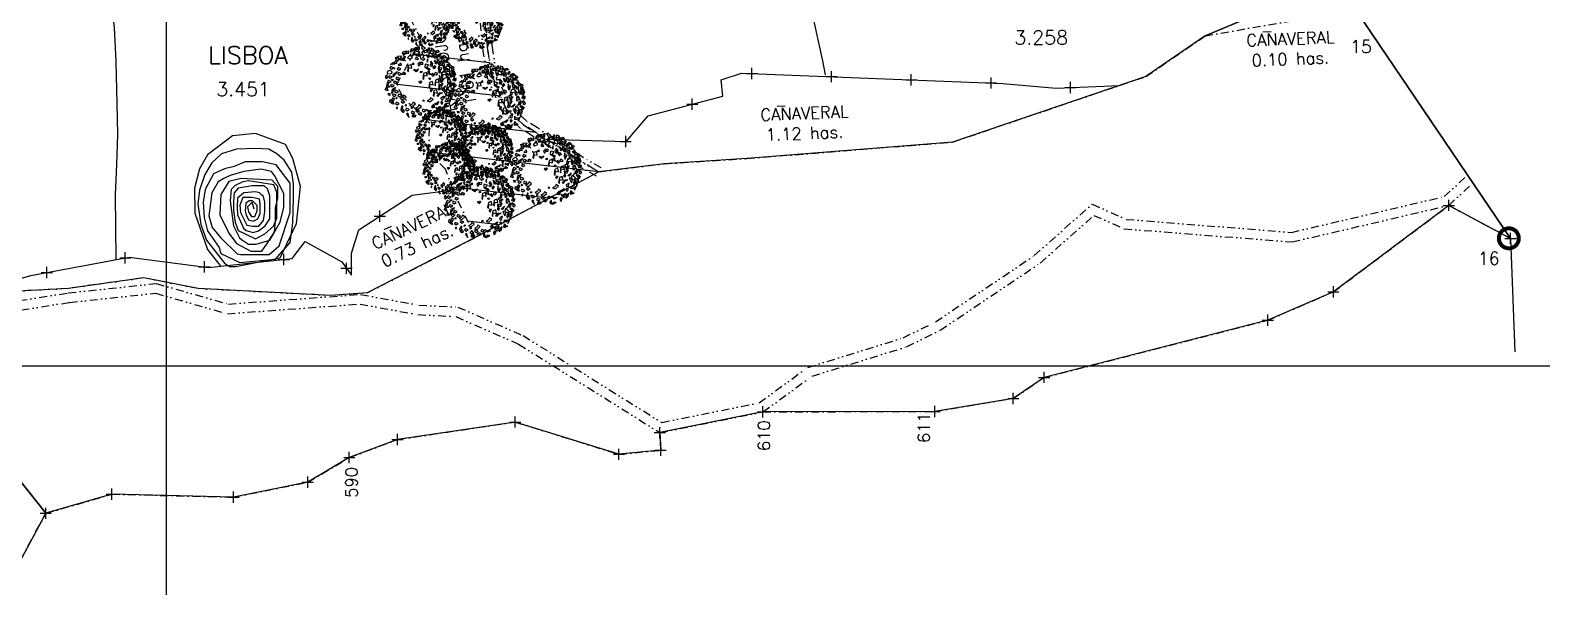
# Model space of a CAD drawing. Extents: x 14987 to 28539, y 5455 to 9112.
# Drawn here: x 26610 to 27557, y 5959 to 6307 of the extents above; entities that cross this region are included whole.
import ezdxf
from ezdxf.enums import TextEntityAlignment as Align

# ---------------------------------------------------------------- set-up
doc = ezdxf.new("R2010")
doc.units = 0
doc.header["$LTSCALE"] = 10
doc.header["$MEASUREMENT"] = 0
doc.header["$PDMODE"] = 2
doc.header["$PDSIZE"] = 3.5
doc.linetypes.add('DASHDOT', pattern=[1, 0.5, -0.25, 0, -0.25])
doc.linetypes.add('DIVIDE', pattern=[1.25, 0.5, -0.25, 0, -0.25, 0, -0.25])
for name, color, linetype in [('ARBOL4', 76, 'Continuous'), ('AREA', 2, 'Continuous'), ('CANO', 5, 'DIVIDE'), ('CERCO', 2, 'Continuous'), ('COORD', 8, 'Continuous'), ('DIV-', 5, 'Continuous'), ('HOJA', 8, 'Continuous'), ('MOJON', 2, 'Continuous'), ('PUA', 1, 'Continuous'), ('R', 1, 'Continuous'), ('r-100', 6, 'Continuous'), ('R-100B', 6, 'Continuous'), ('R60', 2, 'Continuous'), ('RASTROJO', 2, 'DASHDOT')]:
    doc.layers.add(name, color=color, linetype=linetype)
doc.styles.add('textstyle3', font='romans', dxfattribs={"width": 0.8})
doc.styles.add('textstyle4', font='')
doc.styles.get('textstyle4').set_extended_font_data('simplex')

# ---------------------------------------------------------------- blocks, each defined once
blk = doc.blocks.new('DEC1')
for points in [[(-22.482173, 47.292998), (-22.915303, 48.664658), (-25.556323, 50.836408), (-20.701343, 52.081818), (-20.707443, 47.864548)], [(-17.825703, 50.144688), (-15.340965, 55.637398), (-11.893769, 55.475018), (-12.802246, 52.160138), (-14.540878, 53.429518), (-15.347061, 51.420148), (-14.679306, 50.283108)], [(-12.70607, 49.248398), (-13.313744, 45.632738), (-10.937401, 45.602688), (-9.258873, 49.086028)], [(-10.286347, 57.002498), (-6.636353, 53.173978), (-4.977264, 55.300948), (-2.322731, 54.024758), (-2.654549, 58.704078), (-5.640907, 57.002498)], [(-2.654549, 51.047028), (-4.645447, 48.494678), (-3.318176, 45.091538), (-1.990913, 46.793108)], [(2.096443, 60.253408), (0.995445, 56.151728), (3.318161, 54.875548), (7.299967, 55.726328)], [(2.654526, 51.897798), (6.304517, 49.345458), (10.949967, 51.047028), (8.959067, 52.748598), (6.304517, 51.897798)], [(13.272677, 57.002498), (10.949967, 55.726328), (12.609047, 54.024758), (14.268137, 54.875548)], [(16.259037, 52.323198), (16.922667, 53.599378), (16.590857, 57.002498), (20.904477, 54.450148), (17.918117, 51.472418)], [(21.568117, 51.047028), (27.209017, 53.173978), (29.531737, 50.621628), (26.545377, 48.920058), (26.213557, 51.047028), (24.222657, 50.196248), (23.890837, 48.920058)], [(-44.561383, 31.831348), (-39.273253, 31.705098), (-39.604093, 34.382268), (-36.824663, 35.356908), (-40.368063, 38.431048), (-41.276543, 35.116178)], [(-42.472623, 24.672728), (-44.131713, 23.396548), (-42.804433, 22.971158)], [(-38.104163, 42.886048), (-35.982343, 39.207198), (-33.437553, 39.947208), (-31.223573, 43.364378)], [(-32.518103, 32.329788), (-36.831723, 28.075868), (-31.854473, 28.926648)], [(-31.801213, 37.372358), (-27.415503, 38.148518), (-25.333863, 42.636518), (-27.944843, 42.431948), (-29.220293, 39.953298)], [(-27.902623, 48.490098), (-28.642653, 45.945318), (-26.266303, 45.915268), (-25.694743, 47.690008)], [(-22.563583, 30.628218), (-22.563583, 28.501248), (-21.568133, 29.352038)], [(-17.061733, 46.095918), (-21.688173, 40.867878), (-18.577893, 39.165388), (-13.789101, 40.946228), (-14.889992, 43.454908), (-16.965533, 43.184148)], [(-12.277245, 32.755178), (-14.599968, 30.628218), (-13.604515, 29.777438), (-11.2818, 30.628218)], [(-7.299988, 42.539188), (-9.290886, 39.136068), (-5.640907, 37.859878), (-3.981812, 39.136068)], [(-1.990913, 33.180578), (-4.977264, 30.628218), (-3.318176, 27.225088), (-0.99546, 30.202838)], [(2.322716, 47.218508), (-1.327278, 43.815368), (-0.66365, 40.412228), (3.318161, 37.009098), (6.636337, 38.710668), (2.654526, 40.837618), (5.309077, 44.666158)], [(6.636337, 30.628218), (6.304517, 25.523518), (13.272677, 21.269598), (14.931767, 22.120378), (9.290877, 25.098128), (12.277227, 29.352038)], [(10.949967, 39.136068), (9.622697, 36.158308), (10.618147, 33.605958), (10.949967, 36.158308)], [(19.245397, 47.643888), (12.277227, 47.218508), (13.272677, 43.815368), (17.918117, 41.688418), (18.913577, 44.240768), (17.254487, 45.516938)], [(15.927217, 35.307528), (16.922667, 29.777438), (14.268137, 28.075868), (17.918117, 26.799688), (19.245397, 31.479008)], [(21.568117, 28.075868), (20.240847, 25.098128), (22.231747, 24.247348), (23.890837, 25.948898)], [(24.554477, 46.793108), (21.568117, 44.666158), (23.227197, 42.964588), (26.877177, 44.240768)], [(23.890837, 30.202838), (21.568117, 37.009098), (25.218107, 32.329788)], [(25.549927, 37.859878), (32.186277, 39.561448), (34.177167, 43.389968), (33.181717, 35.307528), (29.199917, 34.882128)], [(31.522627, 48.069288), (29.863537, 46.367708), (28.536287, 43.389968), (32.186277, 45.516938)], [(29.531737, 34.031358), (28.536287, 31.053608), (36.499887, 31.479008), (33.181717, 34.456738)], [(29.863537, 27.650488), (28.536287, 22.971158), (30.527177, 17.441068), (32.186277, 20.418808), (29.863537, 22.120378)], [(35.504437, 27.650488), (36.168077, 22.120378), (39.154437, 21.694998), (40.813507, 23.821948)], [(36.831707, 44.240768), (35.836257, 42.539188), (37.163527, 41.263018), (40.481707, 41.688418)], [(37.495347, 38.285278), (35.836257, 35.732928), (38.158977, 34.031358), (41.477157, 34.031358), (38.158977, 35.307528)], [(40.813507, 40.412228), (40.481707, 39.136068), (42.804427, 37.434478), (45.458957, 37.859878)], [(44.795317, 26.374298), (42.804427, 28.075868), (42.472607, 29.777438), (43.799877, 31.053608), (46.454417, 29.352038)], [(49.772577, 26.799688), (48.445307, 25.098128), (50.436227, 23.396548), (53.754397, 25.523518)], [(-52.427143, -0.850769), (-55.081683, 0.4254), (-56.077133, -5.104706), (-55.081683, -6.380875), (-50.436243, -6.380875), (-51.099873, -5.104706), (-53.754413, -4.253914)], [(-52.427143, 19.568028), (-50.104423, 20.844198), (-46.786243, 17.441068), (-49.108973, 14.888718), (-53.754413, 14.463338), (-54.418043, 17.441068)], [(-48.445333, 5.530108), (-46.786243, 3.828518), (-44.795343, 5.104708)], [(-45.127153, 9.784018), (-44.463523, 14.463338), (-38.490813, 18.717258), (-39.818083, 15.739508)], [(-30.195383, 13.187148), (-28.536293, 17.866458), (-25.218123, 16.164898), (-26.213573, 13.187148), (-27.872663, 14.463338)], [(-5.640907, 20.844198), (-7.963623, 18.291858), (-11.2818, 20.418808), (-11.2818, 22.120378), (-7.963623, 20.844198), (-4.313629, 22.971158)], [(-0.66365, 1.276169), (-2.322731, 0.4254), (-1.327278, -0.425384), (0, 0)], [(-0.66365, 18.717258), (0.663628, 19.142638), (1.659081, 17.441068), (-0.66365, 16.590288)], [(18.581767, 15.739508), (16.922667, 13.187148), (19.245397, 11.060198), (21.236297, 11.910978), (19.577217, 13.612548)], [(29.531737, 7.231658), (31.854457, 4.679318), (32.186277, 0), (35.504437, 3.403137), (33.513537, 9.784018)], [(40.481707, 17.015668), (43.799877, 11.910978), (41.477157, 8.507848), (41.145337, 11.910978)], [(46.454417, 20.844198), (44.463497, 22.120378), (42.472607, 21.269598), (42.804427, 19.568028), (45.458957, 19.142638)], [(46.454417, 6.380878), (46.122607, 4.679318), (43.468057, 5.104708), (43.799877, 7.657058)], [(49.440767, 0.4254), (49.772577, -4.679306), (43.799877, -7.231651), (47.449857, -3.828529)], [(48.777127, 16.164898), (48.445307, 12.761768), (50.768037, 11.060198), (52.095307, 13.187148)], [(51.099847, 20.418808), (52.095307, 16.590288), (56.077117, 13.187148), (54.418027, 17.866458)], [(52.095307, 5.955488), (54.086217, 3.403137), (55.745307, 4.679318), (54.418027, 8.082458)], [(-50.768053, -17.015672), (-50.436243, -19.993412), (-52.427143, -19.568022), (-52.758963, -16.590282)], [(-47.449883, -17.015672), (-46.454433, -9.784004), (-41.145353, -6.806266), (-44.131713, -11.06018)], [(-45.458983, -31.478992), (-46.786243, -26.799672), (-44.463523, -23.396552), (-43.468073, -26.374292), (-44.463523, -28.075852)], [(30.195357, -3.828529), (28.536287, -5.53009), (29.863537, -6.806266)], [(47.118057, -15.739494), (45.127137, -17.866462), (46.122607, -22.120372), (48.445307, -19.568022)], [(50.436227, -9.784004), (51.099847, -13.187141), (53.754397, -13.187141), (55.413487, -10.634796), (53.090757, -11.06018)], [(-28.204473, -43.389972), (-32.518103, -44.240752), (-30.195383, -47.218492), (-26.545393, -46.367702)], [(20.572657, -34.456732), (16.922667, -37.859872), (18.249947, -39.986832), (21.236297, -38.285262)], [(22.563567, -50.621622), (25.218107, -49.770842), (22.563567, -48.069272)], [(24.554477, -39.561442), (23.890837, -40.837612), (27.872647, -44.666142), (34.508987, -42.539172), (32.186277, -40.412222), (27.872647, -41.688402)], [(38.158977, -36.583692), (38.822617, -39.136042), (45.127137, -37.434482)], [(48.113497, -26.799672), (45.127137, -28.501252), (45.458957, -32.755162), (47.118057, -30.202822)], [(-11.2818, -55.300932), (-13.936333, -51.472412), (-10.286347, -51.472412), (-7.963623, -52.323192)], [(9.622697, -56.151712), (6.304517, -54.024762), (8.295417, -52.748592), (8.959067, -53.173982), (12.277227, -53.173982), (12.277227, -51.472412), (15.595407, -51.897802), (14.268137, -54.024762)]]:
    blk.add_lwpolyline(points, close=True)
at = {"style": 'textstyle3', "width": 0.8, "flags": 1}
blk.add_attdef('ESTCODE', (0, 0), '', height=0.7, dxfattribs=at)
blk = doc.blocks.new('A$C3B855193')
for p, q in [((3.91, 4.03), (4.16, 4.03)), ((4.04, 3.91), (4.04, 4.16))]:
    blk.add_line(p, q)
for points in [[(1.36, 6.69), (1.18, 6.59), (1.15, 6.73), (1.33, 6.83)], [(2.34, 7.24), (2.35, 7.44), (1.97, 7.36), (1.92, 7.26), (2.05, 6.96), (2.11, 7.04), (2.09, 7.23)], [(2.86, 7.16), (2.8, 7.01), (2.93, 6.92)], [(3.22, 7.07), (3.54, 7.15), (3.97, 6.89), (3.75, 6.89)], [(3.64, 7.8), (3.79, 7.69), (3.66, 7.38), (3.44, 7.46), (3.28, 7.74), (3.45, 7.87)], [(4.24, 7.3), (4.11, 7.38), (4.12, 7.28)], [(5, 6.88), (4.61, 7.04), (4.8, 6.74)], [(4.64, 7.63), (4.78, 7.29), (4.94, 7.39), (5.08, 7.24), (5.17, 7.55), (4.94, 7.51)], [(5.52, 7.52), (5.34, 7.29), (5.46, 7.15), (5.74, 7.1)], [(5.34, 6.97), (5.51, 6.71), (5.85, 6.7), (5.77, 6.87), (5.58, 6.88)], [(6.16, 7.03), (5.97, 7.01), (6.04, 6.85), (6.17, 6.87)], [(6.23, 6.65), (6.3, 6.72), (6.37, 6.94), (6.58, 6.67), (6.31, 6.55)], [(0.93, 5.59), (0.62, 5.73), (0.52, 5.58), (0.71, 5.44)], [(0.58, 5.96), (0.85, 6.17), (1.13, 6.12), (0.96, 5.97), (0.83, 5.99)], [(1.76, 5.49), (1.44, 5.63), (1.35, 5.48), (1.54, 5.34)], [(1.45, 6.48), (1.94, 6.62), (2.27, 6.36), (1.92, 6.43)], [(2.93, 5.95), (2.59, 5.83), (2.51, 5.27), (2.61, 5.19), (2.65, 5.63), (3, 5.56)], [(3.85, 6.21), (4.19, 6.23), (4.17, 5.97), (3.95, 5.96), (3.99, 6.1)], [(5, 4.86), (4.78, 4.93), (4.82, 5.2), (4.93, 5.25), (4.94, 5), (5.18, 4.83)], [(5.16, 6.2), (5.03, 6.14), (5.11, 6.1)], [(5.58, 5.6), (5.38, 5.69), (5.36, 5.61), (5.47, 5.48)], [(6.3, 6.27), (5.84, 6.42), (5.82, 6.18), (6.06, 5.92), (6.19, 6.06), (6.12, 6.19)], [(6.34, 5.55), (6.07, 5.59), (6.09, 5.32), (6.21, 5.25)], [(6.9, 5.07), (6.58, 5.21), (6.39, 5.07), (6.28, 4.73), (6.48, 4.56), (6.5, 4.87), (6.82, 4.81)], [(6.62, 6.08), (6.37, 6.02), (6.44, 5.87), (6.7, 5.86)], [(6.54, 6.43), (6.95, 6.42), (7.04, 6.2), (6.8, 6.17), (6.84, 6.31), (6.69, 6.31), (6.63, 6.24)], [(7.01, 5.49), (6.79, 5.55), (6.61, 5.37), (6.76, 5.33)], [(7.18, 6.14), (7.04, 5.8), (7.22, 5.75), (7.21, 5.55), (7.5, 5.7), (7.31, 5.84)], [(7.21, 5.18), (7.15, 4.87), (7.38, 4.62), (7.43, 4.8), (7.31, 4.94)], [(7.72, 5.44), (7.43, 5.4), (7.42, 5.21), (7.58, 4.98)], [(0.3, 4.54), (0.13, 4.79), (0, 4.56), (0.15, 4.35)], [(0, 3.13), (0.17, 3.41), (0.27, 3.17), (0.28, 3)], [(0.67, 4.04), (0.35, 4.18), (0.25, 4.03), (0.44, 3.89)], [(0.77, 4.57), (0.46, 4.71), (0.36, 4.56), (0.55, 4.42)], [(1, 3.6), (0.68, 3.73), (0.58, 3.59), (0.77, 3.45)], [(1.35, 3.97), (1.04, 4.11), (0.94, 3.97), (1.13, 3.83)], [(1.62, 4.4), (1.31, 4.54), (1.21, 4.4), (1.4, 4.26)], [(1.83, 4.93), (1.51, 5.07), (1.41, 4.93), (1.6, 4.78)], [(3.89, 4), (3.8, 4.09), (3.77, 4), (3.83, 3.93)], [(4.65, 5.08), (4.31, 4.96), (4.23, 4.4), (4.33, 4.32), (4.37, 4.76), (4.72, 4.68)], [(5.01, 4.48), (5.07, 4.41), (4.99, 4.3), (4.87, 4.42)], [(5.3, 4.07), (4.97, 3.95), (4.89, 3.39), (4.99, 3.31), (5.02, 3.75), (5.38, 3.67)], [(5.89, 4.96), (5.65, 5.08), (5.47, 4.88), (5.73, 4.82)], [(5.96, 4.34), (5.63, 4.22), (5.55, 3.66), (5.65, 3.58), (5.68, 4.02), (6.04, 3.95)], [(6.51, 3.88), (6.19, 3.66), (6.01, 3.79), (6.03, 3.52), (6.36, 3.56)], [(6.62, 4.3), (6.4, 4.3), (6.26, 4.17), (6.43, 4.22)], [(6.41, 3.23), (6.78, 3.56), (6.58, 3.2)], [(7.39, 4), (7.17, 4.44), (6.98, 4.28), (6.98, 3.92), (7.17, 3.93), (7.2, 4.07)], [(7.48, 3.64), (7.26, 3.77), (7.2, 3.62), (7.38, 3.42)], [(7.61, 4.32), (7.71, 4.31), (7.91, 4.43), (7.87, 4.08), (7.6, 4.19)], [(7.67, 3.95), (7.96, 3.65), (7.86, 3.43), (7.67, 3.57), (7.8, 3.65), (7.69, 3.76), (7.6, 3.74)], [(7.82, 4.64), (7.68, 4.75), (7.62, 4.6), (7.72, 4.52)], [(0.52, 1.78), (0.56, 2.05), (0.7, 1.96), (0.69, 1.9), (0.78, 1.69), (0.89, 1.74), (0.95, 1.51), (0.78, 1.54)], [(1.23, 2.53), (0.91, 2.67), (0.81, 2.53), (1, 2.39)], [(1.48, 2.94), (1.16, 3.08), (1.06, 2.93), (1.25, 2.79)], [(1.58, 1.6), (1.26, 1.74), (1.17, 1.6), (1.36, 1.45)], [(1.38, 2.19), (1.23, 2.25), (1.18, 2.13)], [(1.85, 2.48), (1.53, 2.62), (1.43, 2.48), (1.62, 2.34)], [(2.07, 2.54), (1.97, 2.32), (1.68, 2.17), (1.99, 2.05), (2.34, 2.35)], [(2.21, 1.79), (1.9, 1.93), (1.8, 1.79), (1.99, 1.64)], [(3.12, 1.73), (3.02, 1.51), (2.73, 1.36), (3.04, 1.24), (3.39, 1.55)], [(4.41, 1.9), (4.26, 1.96), (4.21, 1.84)], [(5.1, 2.24), (5, 2.03), (4.71, 1.88), (5.02, 1.76), (5.37, 2.06)], [(5.34, 3.17), (5.13, 3.21), (5.06, 3), (5.17, 2.9), (5.23, 3.05)], [(5.8, 3.14), (5.47, 3.03), (5.39, 2.47), (5.49, 2.38), (5.52, 2.82), (5.88, 2.75)], [(6.02, 1.81), (5.79, 1.46), (5.51, 1.52), (5.71, 1.63)], [(6.41, 2.78), (6.07, 2.74), (5.78, 2.46), (6.01, 2.44), (6.06, 2.63)], [(6.21, 3.32), (5.98, 3.32), (5.98, 3.17), (6.14, 3.11)], [(6.56, 2.42), (6.23, 2.23), (6.28, 2.03), (6.46, 1.98)], [(6.43, 1.54), (6.46, 1.7), (6.35, 1.8), (6.25, 1.74), (6.29, 1.56)], [(6.81, 2.98), (6.59, 2.96), (6.83, 2.46), (6.93, 2.76)], [(6.74, 1.8), (6.79, 1.97), (6.89, 2.04), (7.01, 1.99), (6.97, 1.77)], [(6.94, 3.33), (7.23, 2.96), (7.53, 2.94), (6.99, 2.78), (6.85, 3.02)], [(7.29, 2.59), (7.09, 2.62), (7.04, 2.43), (7.13, 2.22), (7.12, 2.46)], [(7.75, 3.23), (7.6, 3.29), (7.37, 3.3), (7.61, 3.12)], [(7.52, 2.43), (7.43, 2.42), (7.38, 2.22), (7.48, 2.07)], [(7.65, 2.79), (7.52, 2.81), (7.47, 2.69), (7.59, 2.49)], [(1.23, 1.11), (1.35, 0.96), (1.39, 1.18)], [(1.98, 1.28), (1.88, 1.29), (1.75, 0.93), (2.07, 0.57), (2.14, 0.77), (1.94, 1.01)], [(2.43, 1.39), (2.28, 1.44), (2.23, 1.32)], [(2.71, 0.92), (2.39, 1.06), (2.29, 0.91), (2.48, 0.77)], [(2.55, 0.5), (2.4, 0.38), (2.68, 0.03)], [(3.1, 1.09), (2.95, 1.15), (2.9, 1.03)], [(3.33, 0.59), (3.01, 0.73), (2.91, 0.58), (3.1, 0.44)], [(3.44, 0.13), (3.25, 0.27), (2.99, 0.14), (3.2, 0.1)], [(3.79, 1.44), (3.69, 1.22), (3.4, 1.07), (3.71, 0.95), (4.06, 1.26)], [(3.84, 0.76), (3.53, 0.9), (3.43, 0.76), (3.62, 0.62)], [(4.12, 0.5), (3.93, 0.56), (3.68, 0.39), (3.91, 0.31)], [(4.55, 0.82), (4.24, 0.95), (4.14, 0.81), (4.33, 0.67)], [(4.59, 0.45), (4.39, 0.31), (4.46, 0.14), (4.67, 0.11), (4.58, 0.24)], [(5.21, 0.79), (4.89, 0.63), (4.57, 0.94), (4.88, 0.8)], [(5.51, 1.14), (5.39, 1.12), (5.34, 1.3), (5.52, 1.35)], [(5.63, 0.77), (5.53, 0.58), (5.65, 0.5), (5.83, 0.68)], [(6.19, 1.26), (5.97, 1.19), (5.92, 1), (6.1, 0.97)], [(6.53, 1.23), (6.31, 1.06), (6.2, 0.72), (6.46, 0.95)], [(6.9, 1.49), (6.75, 1.53), (6.7, 1.35), (6.93, 1.2)]]:
    blk.add_lwpolyline(points, close=True)
at = {"xscale": 0.0692855676280715, "yscale": 0.0692855676280715, "zscale": 0.0692855676280715}
blk.add_blockref('DEC1', (4.02, 3.89), dxfattribs=at)

msp = doc.modelspace()

# ---------------------------------------------------------------- linework, layer by layer
at = {"layer": 'AREA'}
for p in [(27499.21, 6197.46), (27537.83, 6176.79), (27426.91, 6143.33), (27385.82, 6125.54), (27245.73, 6089.78), (27226.36, 6076.57), (27069.53, 6068.17), (27177.15, 6068.44), (26914.34, 6061.81), (26840.56, 6050.89), (27004.95, 6055.16), (26810.32, 6039.54), (26979.28, 6041.6), (27005.45, 6044.14), (26784.27, 6024.09), (26661.56, 6016.6), (26737.77, 6014.79), (26620.13, 6004.63)]:
    msp.add_point(p, dxfattribs=at)
at = {"layer": 'CANO'}
for points in [[(26965.15, 6215.82), (26953.98, 6222.19), (26936.99, 6233.33), (26924.95, 6240.94), (26917.71, 6245.56), (26906.03, 6256.21), (26902.41, 6264.57), (26896.69, 6277.86), (26894.27, 6294.01), (26891.56, 6320.41), (26887.66, 6347.63), (26887.05, 6355.04), (26888.32, 6367.72), (26888.58, 6370.63), (26877.36, 6375.42), (26872.79, 6402.08), (26867.35, 6430.41), (26865.64, 6449.52), (26850.95, 6471.32), (26829.55, 6497.55)], [(26966.63, 6218.43), (26955.55, 6224.75), (26938.61, 6235.86), (26926.56, 6243.47), (26919.54, 6247.95), (26908.53, 6257.99), (26905.16, 6265.76), (26899.6, 6278.69), (26897.24, 6294.38), (26894.54, 6320.77), (26890.64, 6347.96), (26890.06, 6355.01), (26891.31, 6367.44), (26891.76, 6372.54), (26880.04, 6377.54), (26875.74, 6402.61), (26870.33, 6430.83), (26868.56, 6450.56), (26853.36, 6473.12), (26831.87, 6499.45)], [(26968.12, 6221.03), (26957.11, 6227.31), (26940.23, 6238.38), (26928.17, 6246), (26921.37, 6250.34), (26911.03, 6259.77), (26907.92, 6266.95), (26902.51, 6279.51), (26900.22, 6294.76), (26897.52, 6321.14), (26893.62, 6348.3), (26893.07, 6354.99), (26894.29, 6367.15), (26894.94, 6374.44), (26882.72, 6379.66), (26878.69, 6403.15), (26873.3, 6431.24), (26871.48, 6451.6), (26855.77, 6474.91), (26836.38, 6498.67)]]:
    msp.add_lwpolyline(points, dxfattribs=at)
at = {"layer": 'CANO', "color": 152, "true_color": 0x2a7dc6}
for points in [[(26578.41, 6133.9), (26634.3, 6142.64), (26689.42, 6148.51), (26734.56, 6135.67), (26817.45, 6141.7), (26853.93, 6134.99), (26878.45, 6133.79), (26919.23, 6115.88), (27006.11, 6061.5), (27067.06, 6073.79), (27097.6, 6096.01), (27157.33, 6114.52), (27177.6, 6124.46), (27239.53, 6166.07), (27275.84, 6198.27), (27297.11, 6188.69), (27400.64, 6180.57), (27496.31, 6202.93), (27510.99, 6216.43)], [(26579.78, 6128.06), (26635.08, 6136.7), (26688.9, 6142.44), (26733.93, 6129.62), (26817.12, 6135.67), (26853.24, 6129.03), (26877.06, 6127.86), (26916.43, 6110.57), (27004.95, 6055.16), (27069.53, 6068.17), (27100.32, 6090.59), (27159.54, 6108.94), (27180.6, 6119.26), (27243.21, 6161.33), (27276.91, 6191.22), (27295.61, 6182.8), (27401.1, 6174.53), (27499.21, 6197.46), (27514.39, 6211.42)]]:
    msp.add_lwpolyline(points, dxfattribs=at)
at = {"layer": 'CERCO'}
for p, q in [((27346.54, 6303.59), (27396.16, 6324.35)), ((27537.83, 6176.79), (27540.53, 6105.83))]:
    msp.add_line(p, q, dxfattribs=at)
for points in [[(27537.83, 6176.79), (27428.44, 6338.37)], [(26933.57, 6238.99), (26983.76, 6237.49), (26997.7, 6253.61), (27044.28, 6265.77), (27043.28, 6276.11), (27055.99, 6280.34), (27219.74, 6273.81), (27253.3, 6270.91), (27292.95, 6272.55)], [(26535.87, 6158.36), (26565.62, 6158.95), (26585.56, 6155.41), (26599.43, 6150.18), (26610.83, 6153.56), (26672.47, 6165.08), (26722.16, 6158.59), (26774.65, 6164.09), (26782.78, 6174.87), (26805.57, 6162.09), (26811.67, 6153.85), (26811.63, 6167.63), (26816.23, 6182.16), (26849.78, 6203.81), (26875.34, 6207.26)]]:
    msp.add_lwpolyline(points, dxfattribs=at)
at = {"layer": 'COORD'}
for p, q in [((26695.7, 9011.95), (26695.7, 5554.59)), ((22884.72, 6097.05), (28514.93, 6097.05))]:
    msp.add_line(p, q, dxfattribs=at)
at = {"layer": 'DIV-'}
for points in [[(27070.89, 6427.66), (27074.33, 6415.21), (27078.65, 6395.5), (27082.39, 6377.85), (27086.16, 6363.79), (27091.5, 6346.38), (27096.45, 6328.41), (27101.43, 6312.6), (27106.73, 6288), (27108.53, 6279.23)], [(26658.36, 6346.53), (26660.69, 6327.7), (26663.02, 6308.88), (26664.03, 6287.63), (26664.73, 6261.07), (26665.06, 6242.14), (26664.39, 6223.07), (26663.72, 6204), (26663.9, 6183.75), (26664.07, 6163.51)], [(26750.84, 6195.17), (26749.4, 6199.5), (26746.51, 6196.61), (26747.23, 6193.36), (26749.04, 6190.48), (26751.2, 6190.48), (26752.65, 6194.08), (26752.65, 6197.33), (26749.76, 6200.22), (26747.59, 6200.22), (26745.42, 6198.77), (26745.06, 6194.08), (26745.79, 6191.56), (26747.23, 6188.31), (26750.12, 6187.59), (26753.01, 6189.03), (26754.45, 6192.28), (26754.45, 6195.53), (26754.45, 6198.41), (26754.09, 6201.3), (26749.4, 6202.38), (26746.87, 6202.38), (26743.62, 6202.38), (26741.81, 6197.69), (26742.17, 6193), (26746.15, 6185.07), (26749.76, 6184.35), (26753.73, 6184.35), (26756.62, 6187.95), (26757.34, 6193.72), (26757.34, 6199.5), (26756.62, 6203.1), (26755.54, 6203.82), (26754.09, 6205.27), (26751.56, 6205.99), (26744.34, 6205.27), (26740.37, 6202.02), (26740.01, 6196.25), (26740.37, 6191.56), (26743.98, 6183.26), (26745.79, 6181.82), (26750.12, 6180.38), (26753.37, 6181.46), (26757.7, 6184.71), (26760.59, 6189.03), (26760.59, 6196.61), (26760.59, 6203.46), (26759.15, 6207.79), (26756.98, 6209.6), (26749.4, 6209.6), (26740.73, 6208.15), (26738.2, 6205.27), (26737.84, 6199.86), (26737.84, 6194.45), (26738.92, 6186.87), (26740.73, 6181.82), (26751.56, 6176.41), (26757.34, 6179.66), (26762.76, 6184.35), (26764.93, 6189.4), (26764.93, 6197.33), (26764.93, 6205.63), (26763.12, 6210.32), (26747.23, 6212.84), (26743.62, 6212.12), (26738.92, 6209.96), (26736.4, 6207.43), (26735.67, 6200.22), (26737.84, 6184.71), (26741.45, 6177.13), (26742.9, 6176.05), (26747.23, 6173.16), (26751.93, 6173.16), (26760.59, 6175.69), (26763.48, 6180.74), (26764.21, 6187.59), (26764.21, 6195.89), (26765.65, 6202.02), (26765.65, 6209.23), (26762.04, 6213.2), (26742.54, 6214.28), (26734.95, 6212.48), (26729.89, 6204.18), (26729.17, 6191.56), (26734.95, 6180.02), (26739.65, 6173.52), (26748.68, 6168.84), (26755.54, 6168.84), (26758.79, 6173.52), (26763.84, 6181.46), (26767.09, 6186.87), (26769.26, 6196.25), (26769.26, 6204.91), (26763.48, 6216.09), (26761.68, 6218.61), (26754.82, 6220.06), (26744.34, 6218.61), (26735.67, 6216.09), (26731.7, 6214.28), (26728.09, 6212.12), (26724.12, 6205.27), (26722.31, 6190.84), (26724.48, 6183.62), (26729.89, 6177.13), (26740.01, 6167.03), (26742.17, 6166.67), (26760.23, 6166.67), (26766.37, 6172.08), (26773.23, 6193), (26773.23, 6205.99), (26773.23, 6211.4), (26764.57, 6222.94), (26755.9, 6224.75), (26745.06, 6224.75), (26738.2, 6221.86), (26732.06, 6220.42), (26725.2, 6217.17), (26720.14, 6207.43), (26718.7, 6199.5), (26719.42, 6189.76), (26721.59, 6181.46), (26728.81, 6171), (26729.89, 6167.39), (26741.81, 6161.62), (26764.21, 6163.79), (26773.23, 6174.25), (26775.04, 6186.51), (26775.4, 6201.66), (26775.4, 6211.04), (26774.32, 6218.25), (26769.62, 6225.83), (26764.93, 6229.8), (26759.87, 6232.68), (26751.56, 6233.04), (26739.65, 6232.68), (26730.26, 6229.8), (26724.12, 6224.02), (26719.78, 6216.81), (26716.53, 6207.07), (26715.45, 6198.41), (26717.25, 6185.43), (26720.87, 6175.69), (26732.06, 6161.26), (26735.31, 6159.1), (26739.28, 6159.1), (26767.09, 6164.51), (26777.21, 6186.15), (26779.74, 6209.23), (26775.04, 6226.91), (26770.35, 6235.57), (26751.56, 6242.42), (26737.12, 6240.98), (26721.59, 6229.07), (26716.53, 6220.42), (26713.28, 6208.15), (26713.64, 6192.64), (26721.59, 6169.92), (26729.89, 6159.1)]]:
    msp.add_lwpolyline(points, dxfattribs=at)
at = {"layer": 'HOJA'}
for points in [[(27428.44, 6338.37), (27537.83, 6176.79), (27499.21, 6197.46), (27426.91, 6143.33), (27385.82, 6125.54), (27245.73, 6089.78), (27226.36, 6076.57), (27177.15, 6068.44), (27069.53, 6068.17), (27004.95, 6055.16), (27005.45, 6044.14), (26979.28, 6041.6), (26914.34, 6061.81), (26840.56, 6050.89), (26810.32, 6039.54), (26784.27, 6024.09), (26737.77, 6014.79), (26661.56, 6016.6), (26620.13, 6004.63), (26529.47, 6118.43)], [(27396.16, 6324.35), (27346.54, 6303.59), (27309.44, 6278.14), (27188.33, 6237.08), (27059.46, 6226.79), (27007.58, 6223.51), (26966.63, 6218.43), (26889.22, 6177.31), (26821.56, 6142.62), (26798.88, 6141.07), (26715.74, 6145.35), (26681.57, 6152.13), (26634.33, 6145.48), (26587.43, 6142.98)], [(26529.47, 6118.43), (26620.13, 6004.63), (26599.45, 5966.29)]]:
    msp.add_lwpolyline(points, dxfattribs=at)
at = {"layer": 'MOJON', "const_width": 2.5}
msp.add_lwpolyline([(27536.85, 6170.58, 1), (27536.85, 6183.08, 1)], format="xyb", close=True, dxfattribs=at)
at = {"layer": 'PUA'}
for p in [(27062.54, 6280.08), (27112.5, 6278.08), (27162.46, 6276.09), (27212.42, 6274.1), (27262.28, 6271.28), (27025.25, 6260.8), (26983.55, 6237.49), (26829.44, 6190.68), (26670.02, 6164.62), (26769.3, 6163.53), (26620.88, 6155.44), (26719.58, 6158.93), (26808.54, 6158.08)]:
    msp.add_point(p, dxfattribs=at)
at = {"layer": 'R'}
for p, q in [((26898.19, 6286.7), (26850.43, 6292.19)), ((26905.16, 6265.76), (26840.26, 6273.23)), ((26927.13, 6243.1), (26858.55, 6250.99)), ((26966.63, 6218.43), (26860.04, 6230.69)), ((26935.48, 6201.88), (26874.76, 6208.86)), ((26904.33, 6185.33), (26884.45, 6187.62))]:
    msp.add_line(p, q, dxfattribs=at)
at = {"layer": 'R60'}
for p, q in [((27382.76, 6306.08), (27387.9, 6306.25)), ((27078.33, 6259.53), (27083.46, 6259.7)), ((26832.11, 6182.34), (26836.78, 6184.49))]:
    msp.add_line(p, q, dxfattribs=at)
at = {"layer": 'RASTROJO'}
msp.add_lwpolyline([(26889.22, 6177.31), (26875.34, 6207.26), (26870.67, 6220.2), (26860.04, 6230.69), (26860.63, 6248.94), (26843.75, 6265.6), (26840.15, 6273.02), (26855.37, 6301.4), (26832.83, 6345.06), (26832.33, 6368.17), (26820.6, 6387.67), (26821.72, 6404.75), (26853.03, 6525.72), (26880.04, 6377.54), (26891.76, 6372.58), (26889.82, 6354.59), (26899.02, 6279.93), (26908.53, 6257.99), (26919.54, 6247.95), (26933.57, 6238.99), (26966.63, 6218.43)], close=True, dxfattribs=at)
for points in [[(27188.33, 6237.08), (27309.44, 6278.14), (27346.54, 6303.59), (27426.26, 6317.41), (27445.33, 6316.87)], [(26966.63, 6218.43), (27007.58, 6223.51), (27059.46, 6226.79), (27188.33, 6237.08)], [(27426.91, 6143.33), (27499.21, 6197.46), (27537.05, 6177.21)], [(26821.56, 6142.62), (26889.22, 6177.31)], [(26821.56, 6142.62), (26798.88, 6141.07), (26715.74, 6145.35), (26681.57, 6152.13), (26634.33, 6145.48), (26587.43, 6142.98), (26568.59, 6146.83), (26531.78, 6132.86)], [(27177.15, 6068.44), (27226.36, 6076.57), (27245.73, 6089.78), (27385.82, 6125.54), (27426.91, 6143.33)], [(26661.56, 6016.6), (26737.77, 6014.79), (26784.27, 6024.09), (26810.32, 6039.54), (26840.56, 6050.89), (26914.34, 6061.81), (26979.28, 6041.6), (27005.45, 6044.14), (27004.95, 6055.16)], [(27069.53, 6068.17), (27177.15, 6068.44)], [(26287.97, 5749.09), (26308.1, 5759.69), (26342.19, 5808.62), (26378.25, 5847.01), (26441.55, 5876.03), (26478.88, 5882.78), (26510.83, 5896.28), (26599.45, 5966.29), (26620.13, 6004.63), (26661.56, 6016.6)]]:
    msp.add_lwpolyline(points, dxfattribs=at)

# ---------------------------------------------------------------- block references
at = {"layer": 'ARBOL4'}
for p, xscale, yscale, zscale in [((26841.96, 6297.33), 4.078627498245623, 4.078627498245623, 4.078627498245623), ((26874.03, 6295.72), 4.078627498245623, 4.078627498245623, 4.078627498245623), ((26832.84, 6252.36), 5.585038350211107, 5.585038350211107, 5.585038350211107), ((26876.13, 6241.15), 5.585038350211107, 5.585038350211107, 5.585038350211107), ((26851.58, 6225.27), 4.078627498245623, 4.078627498245623, 4.078627498245623), ((26880.44, 6215.66), 4.078627498245623, 4.078627498245623, 4.078627498245623), ((26911.4, 6197.92), 5.585038350211107, 5.585038350211107, 5.585038350211107), ((26856.39, 6204.45), 4.078627498245623, 4.078627498245623, 4.078627498245623), ((26869.71, 6177.1), 5.585038350211107, 5.585038350211107, 5.585038350211107)]:
    msp.add_blockref('A$C3B855193', p, dxfattribs=dict(at, xscale=xscale, yscale=yscale, zscale=zscale))

# ---------------------------------------------------------------- texts
at = {"layer": 'AREA', "style": 'textstyle4'}
for s, p in [('610', (27073.91, 6043.6)), ('611', (27174.09, 6048.67)), ('590', (26815.48, 6014.37))]:
    msp.add_text(s, height=7.5, rotation=90, dxfattribs=at).set_placement(p)
at = {"layer": 'r-100', "style": 'textstyle4'}
msp.add_text('LISBOA', height=11, dxfattribs=at).set_placement((26746.84, 6285.98), align=Align.CENTER)
at = {"layer": 'R-100B', "style": 'textstyle4'}
for s, p in [('3.258', (27243.85, 6298.22)), ('3.451', (26743.8, 6265.89))]:
    msp.add_text(s, height=8.726, dxfattribs=at).set_placement(p, align=Align.CENTER)
at = {"layer": 'R60', "style": 'textstyle4'}
for s, rotation, p in [('RASTROJO', 98.85415, (26874.1, 6281.38)), ('1.61 has.', 98.85415, (26886.34, 6284.44)), ('CANAVERAL', 2.31329, (27400.12, 6298.05)), ('0.10 has.', 2.31329, (27400.12, 6285.41)), ('CANAVERAL', 2.31329, (27095.68, 6251.49)), ('1.12 has.', 2.31329, (27095.68, 6238.86)), ('CANAVERAL', 25.18763, (26851.5, 6181.31)), ('0.73 has.', 25.18763, (26854.39, 6168.79))]:
    msp.add_text(s, height=7.504, rotation=rotation, dxfattribs=at).set_placement(p, align=Align.CENTER)
for s, p in [('15', (27444.18, 6292.87)), ('16', (27524.2, 6160.27))]:
    msp.add_text(s, height=8, dxfattribs=at).set_placement(p, align=Align.CENTER)

doc.saveas('drawing.dxf')
